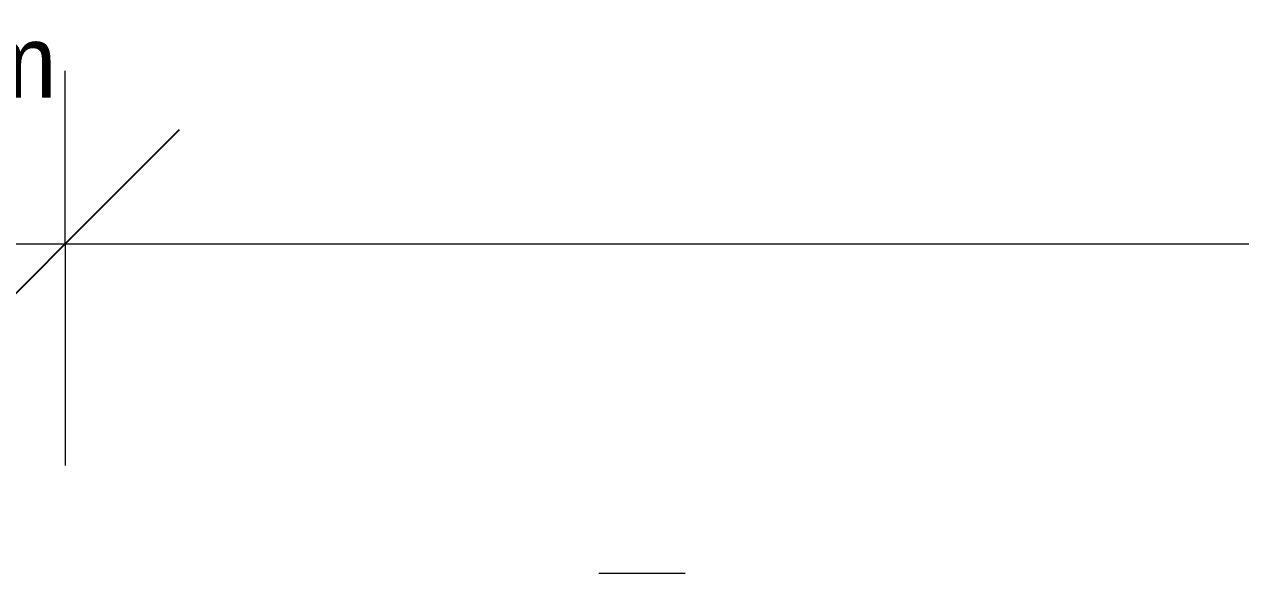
# Model space of a CAD drawing. Header units: metres. Extents: x -24.8 to 3.4, y -2.1 to 25.8.
# Drawn here: x -4.5764 to -4.1542, y 0.783 to 0.9735 of the extents above; entities that cross this region are included whole.
import ezdxf

# ---------------------------------------------------------------- set-up
doc = ezdxf.new("R2010")
doc.units = ezdxf.units.M
for name, color, linetype, lineweight in [('A-ANNO-DIMS', 7, 'Continuous', 5), ('A-ANNO-DIMS-25', 7, 'Continuous', 5), ('P-SANR-FIXT', 7, 'Continuous', 5)]:
    doc.layers.add(name, color=color, linetype=linetype, lineweight=lineweight)
doc.styles.add('Century Gothic_4', font='GOTHIC.TTF', dxfattribs={"height": 0.025})
doc.dimstyles.new('Setores_1_mm_1', dxfattribs={"dimscale": 0.3048, "dimtxt": 0.026104, "dimasz": 0.260417, "dimexe": 0.19685, "dimexo": 0.123031, "dimgap": 0.143537, "dimtad": 1, "dimrnd": 0.01, "dimzin": 0, "dimdsep": 46, "dimtxsty": 'Century Gothic_4', "dimblk1": 'OBLIQUE', "dimblk2": 'OBLIQUE', "dimsah": 1, "dimcen": 0.09, "dimazin": 0, "dimtfac": 1, "dimtdec": 4, "dimtix": 1, "dimtmove": 0, "dimatfit": 3, "dimfxl": 1, "dimtvp": 1, "dimtolj": 1, "dimtzin": 0, "dimarcsym": 2})

# ---------------------------------------------------------------- blocks, each defined once
blk = doc.blocks.new('UT_Bacia com caixa acoplada - UT_Bacia com caixa acoplada-3248018-BB')
at = {"layer": 'P-SANR-FIXT'}
blk.add_line((-10.67387, 0.783), (-10.70387, 0.783), dxfattribs=at)
at = {"layer": 'P-SANR-FIXT', "color": 253, "true_color": 0xa6a6a6}
blk.add_line((-10.67387, 0.783), (-10.70387, 0.783), dxfattribs=at)
blk = doc.blocks.new('DIMBLOCK44-BB')
at = {"layer": 'A-ANNO-DIMS-25'}
for p, q in [((-4.66216, 0.89732), (-4.66216, 0.95732)), ((-4.56216, 0.89732), (-4.56216, 0.95732)), ((-4.66216, 0.89732), (-4.56216, 0.89732)), ((-4.66216, 0.89732), (-4.66216, 0.83858)), ((-4.56216, 0.89732), (-4.56216, 0.8205))]:
    blk.add_line(p, q, dxfattribs=at)
at = {"layer": 'A-ANNO-DIMS-25', "lineweight": 25}
for p, q in [((-4.66216, 0.89732), (-4.62247, 0.93701)), ((-4.56216, 0.89732), (-4.52247, 0.93701)), ((-4.66216, 0.89732), (-4.70185, 0.85763)), ((-4.56216, 0.89732), (-4.60185, 0.85763))]:
    blk.add_line(p, q, dxfattribs=at)
at = {"layer": 'A-ANNO-DIMS-25', "color": 0, "insert": (-4.66727, 0.97311), "char_height": 0.025, "width": 0.1322613, "attachment_point": 1, "line_spacing_factor": 0.984502, "style": 'Century Gothic_4'}
blk.add_mtext('0,10 m', dxfattribs=at)
blk = doc.blocks.new('_Oblique')
at = {"color": 0, "linetype": 'ByBlock', "lineweight": -2}
blk.add_line((-0.5, -0.5), (0.5, 0.5), dxfattribs=at)
blk = doc.blocks.new('DIMBLOCK45-BB')
at = {"layer": 'A-ANNO-DIMS-25'}
for p, q in [((-4.56216, 0.89732), (-4.56216, 0.95732)), ((-3.52318, 0.89732), (-3.52318, 0.91594)), ((-4.56216, 0.89732), (-3.52318, 0.89732)), ((-4.56216, 0.89732), (-4.56216, 0.8205)), ((-3.52318, 0.89732), (-3.52318, 0.83732))]:
    blk.add_line(p, q, dxfattribs=at)
at = {"layer": 'A-ANNO-DIMS-25', "lineweight": 25}
for p, q in [((-4.56216, 0.89732), (-4.52247, 0.93701)), ((-3.52318, 0.89732), (-3.4835, 0.93701)), ((-4.56216, 0.89732), (-4.60185, 0.85763)), ((-3.52318, 0.89732), (-3.56287, 0.85763))]:
    blk.add_line(p, q, dxfattribs=at)
at = {"layer": 'A-ANNO-DIMS-25', "color": 0, "insert": (-4.09778, 0.97311), "char_height": 0.025, "width": 0.1322613, "attachment_point": 1, "line_spacing_factor": 0.984502, "style": 'Century Gothic_4'}
blk.add_mtext('1,04 m', dxfattribs=at)

msp = doc.modelspace()

# ---------------------------------------------------------------- block references
at = {"layer": 'P-SANR-FIXT'}
msp.add_blockref('UT_Bacia com caixa acoplada - UT_Bacia com caixa acoplada-3248018-BB', (6.32692, 0), dxfattribs=at)

# ---------------------------------------------------------------- dimensions: what is measured, and where the dimension line sits
at = {"layer": 'A-ANNO-DIMS'}
for base, p1, p2, override, picture, middle in [((-4.56216, 0.89732), (-4.66216, 0.80108), (-4.56216, 0.783), {"dimpost": '<>', "dimfxl": 0.101622}, 'DIMBLOCK44-BB', (-4.61216, 0.9542)), ((-3.52318, 0.89732), (-4.56216, 0.783), (-3.52318, 0.95344), {"dimpost": '<>', "dimfxl": 1.052863}, 'DIMBLOCK45-BB', (-4.04267, 0.9542))]:
    dim = msp.add_linear_dim(base=base, p1=p1, p2=p2, dimstyle='Setores_1_mm_1', override=override, dxfattribs=at)
    dim.commit()
    dim.dimension.update_dxf_attribs({"geometry": picture, "text_midpoint": middle})

doc.saveas('drawing.dxf')
